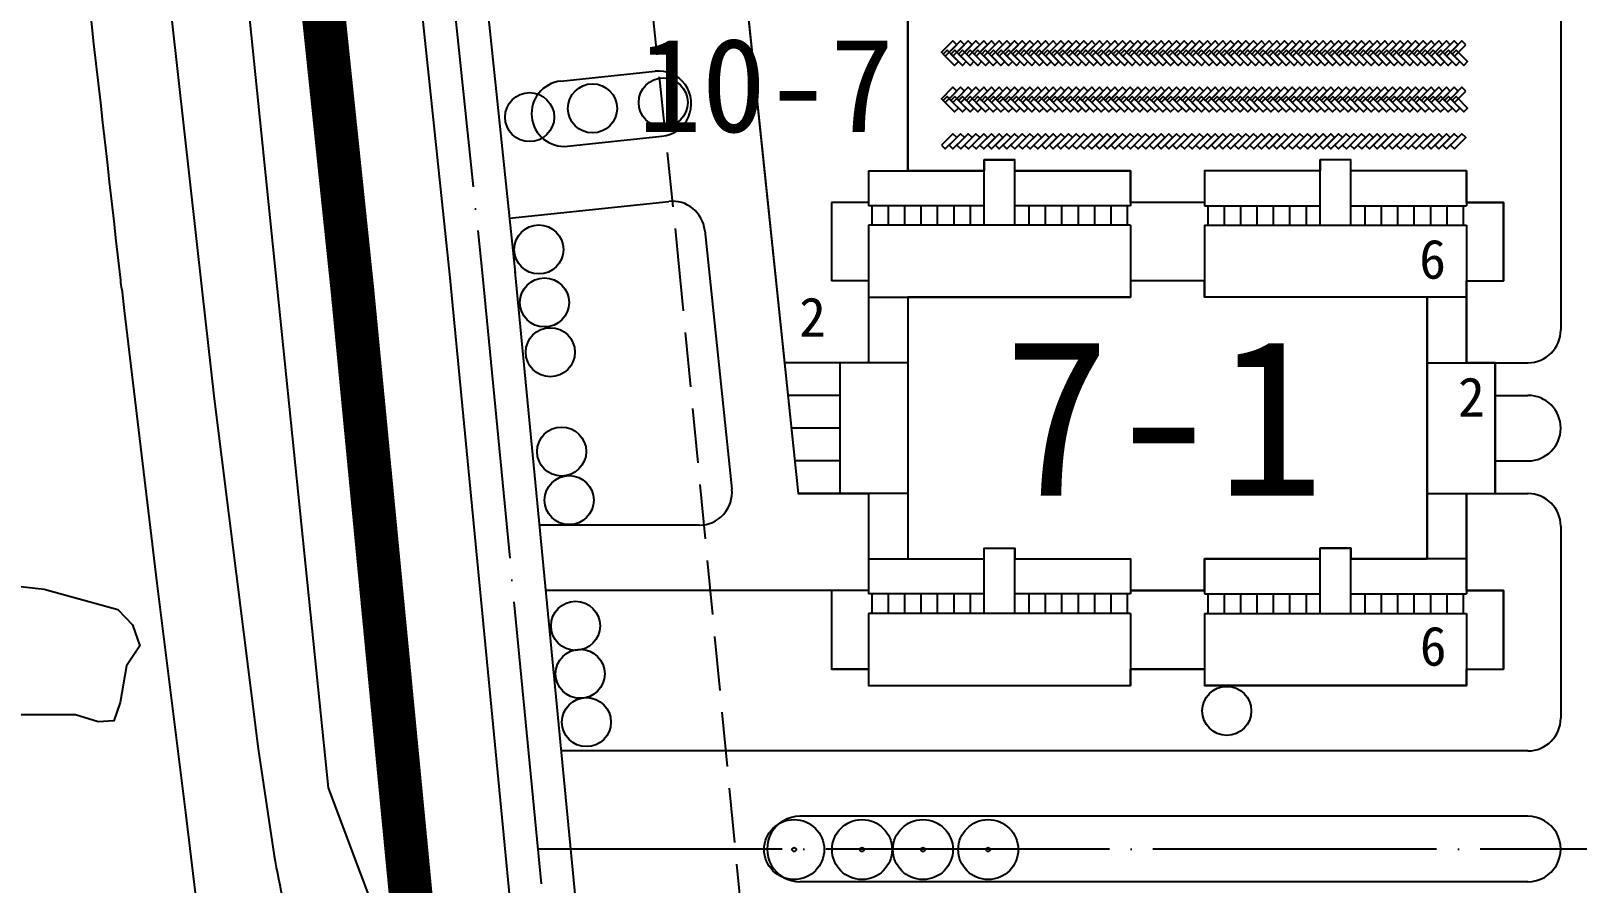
# Model space of a CAD drawing. Extents: x 39009873 to 40242873, y -38938004 to -37205504.
# Drawn here: x 39182954 to 39324697, y -38054466 to -37976312 of the extents above; entities that cross this region are included whole.
import ezdxf

# ---------------------------------------------------------------- set-up
doc = ezdxf.new("R2010")
doc.units = 0
doc.header["$LTSCALE"] = 1000
doc.header["$MEASUREMENT"] = 0
doc.linetypes.add('CENT', pattern=[15, 13, -1, 0, -1])
doc.linetypes.add('DASH', pattern=[0.35, 0.25, -0.1])
doc.layers.get('0').update_dxf_attribs({"linetype": 'CONTINUOUS'})
for name, color, linetype in [('1-CEG', 220, 'CONTINUOUS'), ('A-FACE', 4, 'CONTINUOUS'), ('dx', 8, 'CONTINUOUS'), ('PUB_TEXT', 4, 'CONTINUOUS'), ('river', 190, 'CONTINUOUS'), ('TREE1', 62, 'CONTINUOUS'), ('人行道', 251, 'CONTINUOUS'), ('地面非机动车', 2, 'CONTINUOUS'), ('建筑屋顶', 2, 'CONTINUOUS'), ('建筑轮廓', 254, 'CONTINUOUS'), ('范围', 7, 'CONTINUOUS'), ('道路中心线', 1, 'CENT')]:
    doc.layers.add(name, color=color, linetype=linetype)
doc.styles.add('-黑体', font='SIMHEI.TTF')

# ---------------------------------------------------------------- blocks, each defined once
blk = doc.blocks.new('333')
at = {"layer": '建筑屋顶', "linetype": 'Continuous', "ltscale": 10}
for p, q in [((-280647, 1070561), (-277847, 1070561)), ((-280647, 1064561), (-280647, 1070561)), ((-277847, 1064561), (-277847, 1070561)), ((-247047, 1070561), (-249847, 1070561)), ((-249847, 1064561), (-249847, 1070561)), ((-247047, 1064561), (-247047, 1070561)), ((-291247, 1069561), (-280647, 1069561)), ((-291247, 1069561), (-291247, 1066361)), ((-277847, 1069561), (-267247, 1069561)), ((-267247, 1069561), (-267247, 1066361)), ((-249847, 1069561), (-260447, 1069561)), ((-260447, 1069561), (-260447, 1066361)), ((-236447, 1069561), (-247047, 1069561)), ((-236447, 1069561), (-236447, 1066361)), ((-294647, 1066661), (-294647, 1059461)), ((-291247, 1066661), (-294647, 1066661)), ((-280647, 1066361), (-291247, 1066361)), ((-290947, 1066361), (-290947, 1064561)), ((-289447, 1066361), (-289447, 1064561)), ((-287947, 1066361), (-287947, 1064561)), ((-286447, 1066361), (-286447, 1064561)), ((-284947, 1066361), (-284947, 1064561)), ((-283447, 1066361), (-283447, 1064561)), ((-281947, 1066361), (-281947, 1064561)), ((-267247, 1066361), (-277847, 1066361)), ((-276547, 1066361), (-276547, 1064561)), ((-275047, 1066361), (-275047, 1064561)), ((-273547, 1066361), (-273547, 1064561)), ((-272047, 1066361), (-272047, 1064561)), ((-270547, 1066361), (-270547, 1064561)), ((-269047, 1066361), (-269047, 1064561)), ((-267547, 1066361), (-267547, 1064561)), ((-260447, 1066661), (-267247, 1066661)), ((-260447, 1066361), (-249847, 1066361)), ((-260147, 1066361), (-260147, 1064561)), ((-258647, 1066361), (-258647, 1064561)), ((-257147, 1066361), (-257147, 1064561)), ((-255647, 1066361), (-255647, 1064561)), ((-254147, 1066361), (-254147, 1064561)), ((-252647, 1066361), (-252647, 1064561)), ((-251147, 1066361), (-251147, 1064561)), ((-247047, 1066361), (-236447, 1066361)), ((-245747, 1066361), (-245747, 1064561)), ((-244247, 1066361), (-244247, 1064561)), ((-242747, 1066361), (-242747, 1064561)), ((-241247, 1066361), (-241247, 1064561)), ((-239747, 1066361), (-239747, 1064561)), ((-238247, 1066361), (-238247, 1064561)), ((-236747, 1066361), (-236747, 1064561)), ((-236447, 1066661), (-233047, 1066661)), ((-233047, 1066661), (-233047, 1059461)), ((-267247, 1064561), (-291247, 1064561)), ((-291247, 1064561), (-291247, 1051961)), ((-267247, 1064561), (-267247, 1057961)), ((-260447, 1064561), (-236447, 1064561)), ((-260447, 1064561), (-260447, 1057961)), ((-236447, 1064561), (-236447, 1051961)), ((-291247, 1059461), (-294647, 1059461)), ((-260447, 1059461), (-267247, 1059461)), ((-236447, 1059461), (-233047, 1059461)), ((-291247, 1057961), (-267247, 1057961)), ((-287647, 1057961), (-287647, 1033961)), ((-236447, 1057961), (-260447, 1057961)), ((-240047, 1057961), (-240047, 1033961)), ((-293897, 1051961), (-293897, 1039961)), ((-287647, 1051961), (-293897, 1051961)), ((-240047, 1051961), (-233797, 1051961)), ((-233797, 1051961), (-233797, 1039961)), ((-287647, 1039961), (-293897, 1039961)), ((-291247, 1039961), (-291247, 1030761)), ((-240047, 1039961), (-233797, 1039961)), ((-236447, 1039961), (-236447, 1030761)), ((-280647, 1034961), (-277847, 1034961)), ((-280647, 1028961), (-280647, 1034961)), ((-277847, 1028961), (-277847, 1034961)), ((-247047, 1034961), (-249847, 1034961)), ((-249847, 1028961), (-249847, 1034961)), ((-247047, 1028961), (-247047, 1034961)), ((-291247, 1033961), (-280647, 1033961)), ((-277847, 1033961), (-267247, 1033961)), ((-267247, 1033961), (-267247, 1030761)), ((-249847, 1033961), (-260447, 1033961)), ((-260447, 1033961), (-260447, 1030761)), ((-236447, 1033961), (-247047, 1033961)), ((-294647, 1031061), (-294647, 1023861)), ((-291247, 1031061), (-294647, 1031061)), ((-280647, 1030761), (-291247, 1030761)), ((-290947, 1030761), (-290947, 1028961)), ((-289447, 1030761), (-289447, 1028961)), ((-287947, 1030761), (-287947, 1028961)), ((-286447, 1030761), (-286447, 1028961)), ((-284947, 1030761), (-284947, 1028961)), ((-283447, 1030761), (-283447, 1028961)), ((-281947, 1030761), (-281947, 1028961)), ((-267247, 1030761), (-277847, 1030761)), ((-276547, 1030761), (-276547, 1028961)), ((-275047, 1030761), (-275047, 1028961)), ((-273547, 1030761), (-273547, 1028961)), ((-272047, 1030761), (-272047, 1028961)), ((-270547, 1030761), (-270547, 1028961)), ((-269047, 1030761), (-269047, 1028961)), ((-267547, 1030761), (-267547, 1028961)), ((-260447, 1031061), (-267247, 1031061)), ((-260447, 1030761), (-249847, 1030761)), ((-260147, 1030761), (-260147, 1028961)), ((-258647, 1030761), (-258647, 1028961)), ((-257147, 1030761), (-257147, 1028961)), ((-255647, 1030761), (-255647, 1028961)), ((-254147, 1030761), (-254147, 1028961)), ((-252647, 1030761), (-252647, 1028961)), ((-251147, 1030761), (-251147, 1028961)), ((-247047, 1030761), (-236447, 1030761)), ((-245747, 1030761), (-245747, 1028961)), ((-244247, 1030761), (-244247, 1028961)), ((-242747, 1030761), (-242747, 1028961)), ((-241247, 1030761), (-241247, 1028961)), ((-239747, 1030761), (-239747, 1028961)), ((-238247, 1030761), (-238247, 1028961)), ((-236747, 1030761), (-236747, 1028961)), ((-236447, 1031061), (-233047, 1031061)), ((-233047, 1031061), (-233047, 1023861)), ((-267247, 1028961), (-291247, 1028961)), ((-291247, 1028961), (-291247, 1022361)), ((-267247, 1028961), (-267247, 1022361)), ((-260447, 1028961), (-236447, 1028961)), ((-260447, 1028961), (-260447, 1022361)), ((-236447, 1028961), (-236447, 1022361)), ((-291247, 1023861), (-294647, 1023861)), ((-260447, 1023861), (-267247, 1023861)), ((-236447, 1023861), (-233047, 1023861)), ((-291247, 1022361), (-267247, 1022361)), ((-236447, 1022361), (-260447, 1022361))]:
    blk.add_line(p, q, dxfattribs=at)
blk = doc.blocks.new('sijh')
at = {"layer": '建筑屋顶', "linetype": 'Continuous', "ltscale": 10}
for p, q in [((281458, 1039763), (296659, 894561)), ((300469, 906561), (295402, 906561)), ((300469, 903561), (295717, 903561)), ((300469, 900561), (296031, 900561)), ((300469, 897561), (296345, 897561)), ((300469, 894561), (296659, 894561))]:
    blk.add_line(p, q, dxfattribs=at)
blk = doc.blocks.new('sdji')
at = {"linetype": 'Continuous', "ltscale": 10}
for radius in [2750, 184]:
    blk.add_circle((512091, 867961), radius, dxfattribs=at)
blk = doc.blocks.new('sij')
at = {"layer": 'TREE1', "linetype": 'Continuous', "ltscale": 10}
blk.add_circle((327690, 1006813), 2250, dxfattribs=at)

msp = doc.modelspace()

# ---------------------------------------------------------------- linework, layer by layer
at = {"layer": 'A-FACE'}
for p, q in [((39214408, -37874945), (39227343, -37998500)), ((39208441, -37875569), (39221388, -37999248)), ((39221359, -37998952), (39228083, -38068742)), ((39227331, -37998377), (39234056, -38068166))]:
    msp.add_line(p, q, dxfattribs=at)
at = {"layer": 'dx', "color": 2}
for points in [[(39295634, -37600000), (39284111, -37625539), (39253761, -37692891), (39231787, -37741589), (39209873, -37791149), (39190935, -37835316), (39187146, -37847365), (39185220, -37865232), (39185280, -37877791), (39185958, -37886773), (39198622, -38000000)], [(39198622, -38000000), (39199746, -38010051), (39203794, -38042141), (39205259, -38051962)]]:
    msp.add_lwpolyline(points, dxfattribs=at)
msp.add_lwpolyline([(39191283, -38000000, -0.0043216), (39191186, -37999176, -0.0000323), (39184655, -37941356, -0.0002477), (39180862, -37907615, -0.0000343), (39180688, -37906057, -0.0000343)], format="xyb", dxfattribs=at)
at = {"layer": 'dx', "color": 2, "flags": 128}
msp.add_lwpolyline([(39191283, -38000000), (39191503, -38001942), (39194510, -38026951), (39197134, -38047983), (39199173, -38065021)], dxfattribs=at)
msp.add_lwpolyline([(39205259, -38051962, 0.0304711), (39207234, -38060370, 0.0281989), (39209737, -38067099, -0.0018736), (39219178, -38073005, -0.0018736)], format="xyb", dxfattribs=at)
at = {"layer": 'river', "flags": 128}
for points in [[(39305062, -37600000), (39283452, -37648203), (39262648, -37695223), (39199633, -37834745), (39194891, -37849512), (39192923, -37855191, 0.0469862), (39192040, -37864440), (39193492, -37880742), (39194084, -37887954), (39205534, -38000000)], [(39212418, -38000000), (39209073, -37965283), (39198294, -37865085, -0.0628414), (39198706, -37856436), (39200633, -37850208), (39203656, -37841696), (39215453, -37815637), (39244445, -37748988), (39267254, -37697480), (39310949, -37600000)]]:
    msp.add_lwpolyline(points, format="xyb", dxfattribs=at)
for points in [[(39165509, -38000000), (39166806, -38009632), (39168630, -38023936), (39172758, -38026240), (39184158, -38027524), (39190926, -38029372), (39192258, -38030776), (39192942, -38032696), (39191718, -38034532), (39191142, -38037892), (39190542, -38039584), (39189114, -38039692), (39187026, -38039044), (39181866, -38039044), (39173586, -38039428), (39170994, -38041408), (39171006, -38047264), (39170076, -38057843)], [(39205534, -38000000), (39210208, -38045728), (39219106, -38069414), (39212418, -38000000)]]:
    msp.add_lwpolyline(points, dxfattribs=at)
at = {"layer": '人行道'}
for p, q in [((39323197, -37950541), (39323197, -38003741)), ((39231525, -37980915), (39240182, -37980009)), ((39232150, -37986883), (39240807, -37985977)), ((39226817, -37993474), (39241431, -37991944)), ((39317197, -38006741), (39320197, -38006741)), ((39317197, -38009741), (39320197, -38009741)), ((39323197, -38012741), (39323197, -38012741)), ((39317197, -38015741), (39320197, -38015741)), ((39317197, -38018741), (39320197, -38018741)), ((39323197, -38021741), (39323197, -38039341)), ((39320197, -38042341), (39231567, -38042341)), ((39320197, -38048341), (39253448, -38048341)), ((39320197, -38054341), (39253444, -38054341))]:
    msp.add_line(p, q, dxfattribs=at)
at = {"layer": '人行道', "linetype": 'Continuous', "ltscale": 10}
for p, q in [((39244727, -37994615), (39247210, -38018329)), ((39244226, -38021641), (39229573, -38021641)), ((39256347, -38027641), (39230151, -38027641))]:
    msp.add_line(p, q, dxfattribs=at)
at = {"layer": '人行道'}
for centre, start, end in [((39231847, -37983898), 96.16102, 275.79201), ((39320197, -38003741), 270, 0), ((39320197, -38012741), 0, 90), ((39320197, -38012741), 270, 0), ((39320197, -38021741), 0, 90), ((39320197, -38039341), 270, 0)]:
    msp.add_arc(centre, 3000, start, end, dxfattribs=at)
at = {"layer": '人行道', "linetype": 'Continuous', "ltscale": 10}
for centre, start, end in [((39240494, -37982993), 275.97647, 95.97651), ((39241744, -37994928), 5.97651, 95.97651), ((39244226, -38018641), 270, 5.97651)]:
    msp.add_arc(centre, 3000, start, end, dxfattribs=at)
at = {"layer": '人行道', "linetype": 'Continuous'}
for centre, start, end in [((39253448, -38051341), 90.00001, 270.00008), ((39320197, -38051341), 269.99993, 90)]:
    msp.add_arc(centre, 3000, start, end, dxfattribs=at)
at = {"layer": '地面非机动车', "linetype": 'Continuous', "ltscale": 10}
for points in [[(39267822, -37977575), (39267469, -37977221), (39266422, -37978268), (39266776, -37978621)], [(39266590, -37978435), (39266943, -37978081), (39267990, -37979128), (39267636, -37979481)], [(39268530, -37977575), (39268176, -37977221), (39267130, -37978268), (39267483, -37978621)], [(39267297, -37978435), (39267650, -37978081), (39268697, -37979128), (39268343, -37979481)], [(39269237, -37977575), (39268883, -37977221), (39267837, -37978268), (39268190, -37978621)], [(39268004, -37978435), (39268357, -37978081), (39269404, -37979128), (39269050, -37979481)], [(39269944, -37977575), (39269590, -37977221), (39268544, -37978268), (39268897, -37978621)], [(39268711, -37978435), (39269064, -37978081), (39270111, -37979128), (39269757, -37979481)], [(39270651, -37977575), (39270297, -37977221), (39269251, -37978268), (39269604, -37978621)], [(39269418, -37978435), (39269772, -37978081), (39270818, -37979128), (39270464, -37979481)], [(39271358, -37977575), (39271004, -37977221), (39269958, -37978268), (39270312, -37978621)], [(39270125, -37978435), (39270479, -37978081), (39271525, -37979128), (39271172, -37979481)], [(39272065, -37977575), (39271712, -37977221), (39270665, -37978268), (39271019, -37978621)], [(39270832, -37978435), (39271186, -37978081), (39272232, -37979128), (39271879, -37979481)], [(39272772, -37977575), (39272419, -37977221), (39271372, -37978268), (39271726, -37978621)], [(39271539, -37978435), (39271893, -37978081), (39272939, -37979128), (39272586, -37979481)], [(39273479, -37977575), (39273126, -37977221), (39272079, -37978268), (39272433, -37978621)], [(39272246, -37978435), (39272600, -37978081), (39273646, -37979128), (39273293, -37979481)], [(39274186, -37977575), (39273833, -37977221), (39272786, -37978268), (39273140, -37978621)], [(39272953, -37978435), (39273307, -37978081), (39274353, -37979128), (39274000, -37979481)], [(39274893, -37977575), (39274540, -37977221), (39273493, -37978268), (39273847, -37978621)], [(39273661, -37978435), (39274014, -37978081), (39275061, -37979128), (39274707, -37979481)], [(39275601, -37977575), (39275247, -37977221), (39274201, -37978268), (39274554, -37978621)], [(39274368, -37978435), (39274721, -37978081), (39275768, -37979128), (39275414, -37979481)], [(39276308, -37977575), (39275954, -37977221), (39274908, -37978268), (39275261, -37978621)], [(39275075, -37978435), (39275428, -37978081), (39276475, -37979128), (39276121, -37979481)], [(39277015, -37977575), (39276661, -37977221), (39275615, -37978268), (39275968, -37978621)], [(39275782, -37978435), (39276135, -37978081), (39277182, -37979128), (39276828, -37979481)], [(39277722, -37977575), (39277368, -37977221), (39276322, -37978268), (39276675, -37978621)], [(39277722, -37977575), (39277368, -37977221), (39276322, -37978268), (39276675, -37978621)], [(39276489, -37978435), (39276843, -37978081), (39277889, -37979128), (39277535, -37979481)], [(39278429, -37977575), (39278075, -37977221), (39277029, -37978268), (39277383, -37978621)], [(39277196, -37978435), (39277550, -37978081), (39278596, -37979128), (39278243, -37979481)], [(39279136, -37977575), (39278783, -37977221), (39277736, -37978268), (39278090, -37978621)], [(39277903, -37978435), (39278257, -37978081), (39279303, -37979128), (39278950, -37979481)], [(39279843, -37977575), (39279490, -37977221), (39278443, -37978268), (39278797, -37978621)], [(39278610, -37978435), (39278964, -37978081), (39280010, -37979128), (39279657, -37979481)], [(39280550, -37977575), (39280197, -37977221), (39279150, -37978268), (39279504, -37978621)], [(39279317, -37978435), (39279671, -37978081), (39280717, -37979128), (39280364, -37979481)], [(39281257, -37977575), (39280904, -37977221), (39279857, -37978268), (39280211, -37978621)], [(39280025, -37978435), (39280378, -37978081), (39281425, -37979128), (39281071, -37979481)], [(39281965, -37977575), (39281611, -37977221), (39280565, -37978268), (39280918, -37978621)], [(39280732, -37978435), (39281085, -37978081), (39282132, -37979128), (39281778, -37979481)], [(39282672, -37977575), (39282318, -37977221), (39281272, -37978268), (39281625, -37978621)], [(39281439, -37978435), (39281792, -37978081), (39282839, -37979128), (39282485, -37979481)], [(39283379, -37977575), (39283025, -37977221), (39281979, -37978268), (39282332, -37978621)], [(39282146, -37978435), (39282499, -37978081), (39283546, -37979128), (39283192, -37979481)], [(39284086, -37977575), (39283732, -37977221), (39282686, -37978268), (39283039, -37978621)], [(39282853, -37978435), (39283207, -37978081), (39284253, -37979128), (39283899, -37979481)], [(39284793, -37977575), (39284439, -37977221), (39283393, -37978268), (39283747, -37978621)], [(39283560, -37978435), (39283914, -37978081), (39284960, -37979128), (39284607, -37979481)], [(39285500, -37977575), (39285147, -37977221), (39284100, -37978268), (39284454, -37978621)], [(39284267, -37978435), (39284621, -37978081), (39285667, -37979128), (39285314, -37979481)], [(39286207, -37977575), (39285854, -37977221), (39284807, -37978268), (39285161, -37978621)], [(39284974, -37978435), (39285328, -37978081), (39286374, -37979128), (39286021, -37979481)], [(39286914, -37977575), (39286561, -37977221), (39285514, -37978268), (39285868, -37978621)], [(39286914, -37977575), (39286561, -37977221), (39285514, -37978268), (39285868, -37978621)], [(39285681, -37978435), (39286035, -37978081), (39287081, -37979128), (39286728, -37979481)], [(39287621, -37977575), (39287268, -37977221), (39286221, -37978268), (39286575, -37978621)], [(39286389, -37978435), (39286742, -37978081), (39287789, -37979128), (39287435, -37979481)], [(39288329, -37977575), (39287975, -37977221), (39286929, -37978268), (39287282, -37978621)], [(39287096, -37978435), (39287449, -37978081), (39288496, -37979128), (39288142, -37979481)], [(39289036, -37977575), (39288682, -37977221), (39287636, -37978268), (39287989, -37978621)], [(39287803, -37978435), (39288156, -37978081), (39289203, -37979128), (39288849, -37979481)], [(39289743, -37977575), (39289389, -37977221), (39288343, -37978268), (39288696, -37978621)], [(39288510, -37978435), (39288863, -37978081), (39289910, -37979128), (39289556, -37979481)], [(39290450, -37977575), (39290096, -37977221), (39289050, -37978268), (39289403, -37978621)], [(39289217, -37978435), (39289570, -37978081), (39290617, -37979128), (39290263, -37979481)], [(39291157, -37977575), (39290803, -37977221), (39289757, -37978268), (39290110, -37978621)], [(39289924, -37978435), (39290278, -37978081), (39291324, -37979128), (39290970, -37979481)], [(39291864, -37977575), (39291510, -37977221), (39290464, -37978268), (39290818, -37978621)], [(39290631, -37978435), (39290985, -37978081), (39292031, -37979128), (39291678, -37979481)], [(39292571, -37977575), (39292218, -37977221), (39291171, -37978268), (39291525, -37978621)], [(39291338, -37978435), (39291692, -37978081), (39292738, -37979128), (39292385, -37979481)], [(39293278, -37977575), (39292925, -37977221), (39291878, -37978268), (39292232, -37978621)], [(39292045, -37978435), (39292399, -37978081), (39293445, -37979128), (39293092, -37979481)], [(39293985, -37977575), (39293632, -37977221), (39292585, -37978268), (39292939, -37978621)], [(39292752, -37978435), (39293106, -37978081), (39294152, -37979128), (39293799, -37979481)], [(39294692, -37977575), (39294339, -37977221), (39293292, -37978268), (39293646, -37978621)], [(39293460, -37978435), (39293813, -37978081), (39294860, -37979128), (39294506, -37979481)], [(39295400, -37977575), (39295046, -37977221), (39294000, -37978268), (39294353, -37978621)], [(39294167, -37978435), (39294520, -37978081), (39295567, -37979128), (39295213, -37979481)], [(39296107, -37977575), (39295753, -37977221), (39294707, -37978268), (39295060, -37978621)], [(39296107, -37977575), (39295753, -37977221), (39294707, -37978268), (39295060, -37978621)], [(39294874, -37978435), (39295227, -37978081), (39296274, -37979128), (39295920, -37979481)], [(39296814, -37977575), (39296460, -37977221), (39295414, -37978268), (39295767, -37978621)], [(39295581, -37978435), (39295934, -37978081), (39296981, -37979128), (39296627, -37979481)], [(39297521, -37977575), (39297167, -37977221), (39296121, -37978268), (39296474, -37978621)], [(39296288, -37978435), (39296642, -37978081), (39297688, -37979128), (39297334, -37979481)], [(39298228, -37977575), (39297874, -37977221), (39296828, -37978268), (39297182, -37978621)], [(39296995, -37978435), (39297349, -37978081), (39298395, -37979128), (39298042, -37979481)], [(39298935, -37977575), (39298582, -37977221), (39297535, -37978268), (39297889, -37978621)], [(39297702, -37978435), (39298056, -37978081), (39299102, -37979128), (39298749, -37979481)], [(39299642, -37977575), (39299289, -37977221), (39298242, -37978268), (39298596, -37978621)], [(39298409, -37978435), (39298763, -37978081), (39299809, -37979128), (39299456, -37979481)], [(39300349, -37977575), (39299996, -37977221), (39298949, -37978268), (39299303, -37978621)], [(39299116, -37978435), (39299470, -37978081), (39300516, -37979128), (39300163, -37979481)], [(39301056, -37977575), (39300703, -37977221), (39299656, -37978268), (39300010, -37978621)], [(39299824, -37978435), (39300177, -37978081), (39301224, -37979128), (39300870, -37979481)], [(39301764, -37977575), (39301410, -37977221), (39300364, -37978268), (39300717, -37978621)], [(39300531, -37978435), (39300884, -37978081), (39301931, -37979128), (39301577, -37979481)], [(39302471, -37977575), (39302117, -37977221), (39301071, -37978268), (39301424, -37978621)], [(39301238, -37978435), (39301591, -37978081), (39302638, -37979128), (39302284, -37979481)], [(39303178, -37977575), (39302824, -37977221), (39301778, -37978268), (39302131, -37978621)], [(39301945, -37978435), (39302298, -37978081), (39303345, -37979128), (39302991, -37979481)], [(39303885, -37977575), (39303531, -37977221), (39302485, -37978268), (39302838, -37978621)], [(39302652, -37978435), (39303006, -37978081), (39304052, -37979128), (39303698, -37979481)], [(39304592, -37977575), (39304238, -37977221), (39303192, -37978268), (39303546, -37978621)], [(39303359, -37978435), (39303713, -37978081), (39304759, -37979128), (39304406, -37979481)], [(39305299, -37977575), (39304946, -37977221), (39303899, -37978268), (39304253, -37978621)], [(39305299, -37977575), (39304946, -37977221), (39303899, -37978268), (39304253, -37978621)], [(39304066, -37978435), (39304420, -37978081), (39305466, -37979128), (39305113, -37979481)], [(39306006, -37977575), (39305653, -37977221), (39304606, -37978268), (39304960, -37978621)], [(39304773, -37978435), (39305127, -37978081), (39306173, -37979128), (39305820, -37979481)], [(39306713, -37977575), (39306360, -37977221), (39305313, -37978268), (39305667, -37978621)], [(39305480, -37978435), (39305834, -37978081), (39306880, -37979128), (39306527, -37979481)], [(39307420, -37977575), (39307067, -37977221), (39306020, -37978268), (39306374, -37978621)], [(39306188, -37978435), (39306541, -37978081), (39307588, -37979128), (39307234, -37979481)], [(39308128, -37977575), (39307774, -37977221), (39306728, -37978268), (39307081, -37978621)], [(39306895, -37978435), (39307248, -37978081), (39308295, -37979128), (39307941, -37979481)], [(39308835, -37977575), (39308481, -37977221), (39307435, -37978268), (39307788, -37978621)], [(39307602, -37978435), (39307955, -37978081), (39309002, -37979128), (39308648, -37979481)], [(39309542, -37977575), (39309188, -37977221), (39308142, -37978268), (39308495, -37978621)], [(39308309, -37978435), (39308662, -37978081), (39309709, -37979128), (39309355, -37979481)], [(39310249, -37977575), (39309895, -37977221), (39308849, -37978268), (39309202, -37978621)], [(39309016, -37978435), (39309369, -37978081), (39310416, -37979128), (39310062, -37979481)], [(39310956, -37977575), (39310602, -37977221), (39309556, -37978268), (39309909, -37978621)], [(39309723, -37978435), (39310077, -37978081), (39311123, -37979128), (39310769, -37979481)], [(39311663, -37977575), (39311309, -37977221), (39310263, -37978268), (39310617, -37978621)], [(39310430, -37978435), (39310784, -37978081), (39311830, -37979128), (39311477, -37979481)], [(39312370, -37977575), (39312017, -37977221), (39310970, -37978268), (39311324, -37978621)], [(39311137, -37978435), (39311491, -37978081), (39312537, -37979128), (39312184, -37979481)], [(39313077, -37977575), (39312724, -37977221), (39311677, -37978268), (39312031, -37978621)], [(39311844, -37978435), (39312198, -37978081), (39313244, -37979128), (39312891, -37979481)], [(39313784, -37977575), (39313431, -37977221), (39312384, -37978268), (39312738, -37978621)], [(39312551, -37978435), (39312905, -37978081), (39313951, -37979128), (39313598, -37979481)], [(39314491, -37977575), (39314138, -37977221), (39313091, -37978268), (39313445, -37978621)], [(39313259, -37978435), (39313612, -37978081), (39314659, -37979128), (39314305, -37979481)], [(39267822, -37981835), (39267469, -37981481), (39266422, -37982528), (39266776, -37982881)], [(39266590, -37982695), (39266943, -37982341), (39267990, -37983388), (39267636, -37983741)], [(39268530, -37981835), (39268176, -37981481), (39267130, -37982528), (39267483, -37982881)], [(39267297, -37982695), (39267650, -37982341), (39268697, -37983388), (39268343, -37983741)], [(39269237, -37981835), (39268883, -37981481), (39267837, -37982528), (39268190, -37982881)], [(39268004, -37982695), (39268357, -37982341), (39269404, -37983388), (39269050, -37983741)], [(39269944, -37981835), (39269590, -37981481), (39268544, -37982528), (39268897, -37982881)], [(39268711, -37982695), (39269064, -37982341), (39270111, -37983388), (39269757, -37983741)], [(39270651, -37981835), (39270297, -37981481), (39269251, -37982528), (39269604, -37982881)], [(39269418, -37982695), (39269772, -37982341), (39270818, -37983388), (39270464, -37983741)], [(39271358, -37981835), (39271004, -37981481), (39269958, -37982528), (39270312, -37982881)], [(39270125, -37982695), (39270479, -37982341), (39271525, -37983388), (39271172, -37983741)], [(39272065, -37981835), (39271712, -37981481), (39270665, -37982528), (39271019, -37982881)], [(39270832, -37982695), (39271186, -37982341), (39272232, -37983388), (39271879, -37983741)], [(39272772, -37981835), (39272419, -37981481), (39271372, -37982528), (39271726, -37982881)], [(39271539, -37982695), (39271893, -37982341), (39272939, -37983388), (39272586, -37983741)], [(39273479, -37981835), (39273126, -37981481), (39272079, -37982528), (39272433, -37982881)], [(39272246, -37982695), (39272600, -37982341), (39273646, -37983388), (39273293, -37983741)], [(39274186, -37981835), (39273833, -37981481), (39272786, -37982528), (39273140, -37982881)], [(39272953, -37982695), (39273307, -37982341), (39274353, -37983388), (39274000, -37983741)], [(39274893, -37981835), (39274540, -37981481), (39273493, -37982528), (39273847, -37982881)], [(39273661, -37982695), (39274014, -37982341), (39275061, -37983388), (39274707, -37983741)], [(39275601, -37981835), (39275247, -37981481), (39274201, -37982528), (39274554, -37982881)], [(39274368, -37982695), (39274721, -37982341), (39275768, -37983388), (39275414, -37983741)], [(39276308, -37981835), (39275954, -37981481), (39274908, -37982528), (39275261, -37982881)], [(39275075, -37982695), (39275428, -37982341), (39276475, -37983388), (39276121, -37983741)], [(39277015, -37981835), (39276661, -37981481), (39275615, -37982528), (39275968, -37982881)], [(39275782, -37982695), (39276135, -37982341), (39277182, -37983388), (39276828, -37983741)], [(39277722, -37981835), (39277368, -37981481), (39276322, -37982528), (39276675, -37982881)], [(39277722, -37981835), (39277368, -37981481), (39276322, -37982528), (39276675, -37982881)], [(39276489, -37982695), (39276843, -37982341), (39277889, -37983388), (39277535, -37983741)], [(39278429, -37981835), (39278075, -37981481), (39277029, -37982528), (39277383, -37982881)], [(39277196, -37982695), (39277550, -37982341), (39278596, -37983388), (39278243, -37983741)], [(39279136, -37981835), (39278783, -37981481), (39277736, -37982528), (39278090, -37982881)], [(39277903, -37982695), (39278257, -37982341), (39279303, -37983388), (39278950, -37983741)], [(39279843, -37981835), (39279490, -37981481), (39278443, -37982528), (39278797, -37982881)], [(39278610, -37982695), (39278964, -37982341), (39280010, -37983388), (39279657, -37983741)], [(39280550, -37981835), (39280197, -37981481), (39279150, -37982528), (39279504, -37982881)], [(39279317, -37982695), (39279671, -37982341), (39280717, -37983388), (39280364, -37983741)], [(39281257, -37981835), (39280904, -37981481), (39279857, -37982528), (39280211, -37982881)], [(39280025, -37982695), (39280378, -37982341), (39281425, -37983388), (39281071, -37983741)], [(39281965, -37981835), (39281611, -37981481), (39280565, -37982528), (39280918, -37982881)], [(39280732, -37982695), (39281085, -37982341), (39282132, -37983388), (39281778, -37983741)], [(39282672, -37981835), (39282318, -37981481), (39281272, -37982528), (39281625, -37982881)], [(39281439, -37982695), (39281792, -37982341), (39282839, -37983388), (39282485, -37983741)], [(39283379, -37981835), (39283025, -37981481), (39281979, -37982528), (39282332, -37982881)], [(39282146, -37982695), (39282499, -37982341), (39283546, -37983388), (39283192, -37983741)], [(39284086, -37981835), (39283732, -37981481), (39282686, -37982528), (39283039, -37982881)], [(39282853, -37982695), (39283207, -37982341), (39284253, -37983388), (39283899, -37983741)], [(39284793, -37981835), (39284439, -37981481), (39283393, -37982528), (39283747, -37982881)], [(39283560, -37982695), (39283914, -37982341), (39284960, -37983388), (39284607, -37983741)], [(39285500, -37981835), (39285147, -37981481), (39284100, -37982528), (39284454, -37982881)], [(39284267, -37982695), (39284621, -37982341), (39285667, -37983388), (39285314, -37983741)], [(39286207, -37981835), (39285854, -37981481), (39284807, -37982528), (39285161, -37982881)], [(39284974, -37982695), (39285328, -37982341), (39286374, -37983388), (39286021, -37983741)], [(39286914, -37981835), (39286561, -37981481), (39285514, -37982528), (39285868, -37982881)], [(39286914, -37981835), (39286561, -37981481), (39285514, -37982528), (39285868, -37982881)], [(39285681, -37982695), (39286035, -37982341), (39287081, -37983388), (39286728, -37983741)], [(39287621, -37981835), (39287268, -37981481), (39286221, -37982528), (39286575, -37982881)], [(39286389, -37982695), (39286742, -37982341), (39287789, -37983388), (39287435, -37983741)], [(39288329, -37981835), (39287975, -37981481), (39286929, -37982528), (39287282, -37982881)], [(39287096, -37982695), (39287449, -37982341), (39288496, -37983388), (39288142, -37983741)], [(39289036, -37981835), (39288682, -37981481), (39287636, -37982528), (39287989, -37982881)], [(39287803, -37982695), (39288156, -37982341), (39289203, -37983388), (39288849, -37983741)], [(39289743, -37981835), (39289389, -37981481), (39288343, -37982528), (39288696, -37982881)], [(39288510, -37982695), (39288863, -37982341), (39289910, -37983388), (39289556, -37983741)], [(39290450, -37981835), (39290096, -37981481), (39289050, -37982528), (39289403, -37982881)], [(39289217, -37982695), (39289570, -37982341), (39290617, -37983388), (39290263, -37983741)], [(39291157, -37981835), (39290803, -37981481), (39289757, -37982528), (39290110, -37982881)], [(39289924, -37982695), (39290278, -37982341), (39291324, -37983388), (39290970, -37983741)], [(39291864, -37981835), (39291510, -37981481), (39290464, -37982528), (39290818, -37982881)], [(39290631, -37982695), (39290985, -37982341), (39292031, -37983388), (39291678, -37983741)], [(39292571, -37981835), (39292218, -37981481), (39291171, -37982528), (39291525, -37982881)], [(39291338, -37982695), (39291692, -37982341), (39292738, -37983388), (39292385, -37983741)], [(39293278, -37981835), (39292925, -37981481), (39291878, -37982528), (39292232, -37982881)], [(39292045, -37982695), (39292399, -37982341), (39293445, -37983388), (39293092, -37983741)], [(39293985, -37981835), (39293632, -37981481), (39292585, -37982528), (39292939, -37982881)], [(39292752, -37982695), (39293106, -37982341), (39294152, -37983388), (39293799, -37983741)], [(39294692, -37981835), (39294339, -37981481), (39293292, -37982528), (39293646, -37982881)], [(39293460, -37982695), (39293813, -37982341), (39294860, -37983388), (39294506, -37983741)], [(39295400, -37981835), (39295046, -37981481), (39294000, -37982528), (39294353, -37982881)], [(39294167, -37982695), (39294520, -37982341), (39295567, -37983388), (39295213, -37983741)], [(39296107, -37981835), (39295753, -37981481), (39294707, -37982528), (39295060, -37982881)], [(39296107, -37981835), (39295753, -37981481), (39294707, -37982528), (39295060, -37982881)], [(39294874, -37982695), (39295227, -37982341), (39296274, -37983388), (39295920, -37983741)], [(39296814, -37981835), (39296460, -37981481), (39295414, -37982528), (39295767, -37982881)], [(39295581, -37982695), (39295934, -37982341), (39296981, -37983388), (39296627, -37983741)], [(39297521, -37981835), (39297167, -37981481), (39296121, -37982528), (39296474, -37982881)], [(39296288, -37982695), (39296642, -37982341), (39297688, -37983388), (39297334, -37983741)], [(39298228, -37981835), (39297874, -37981481), (39296828, -37982528), (39297182, -37982881)], [(39296995, -37982695), (39297349, -37982341), (39298395, -37983388), (39298042, -37983741)], [(39298935, -37981835), (39298582, -37981481), (39297535, -37982528), (39297889, -37982881)], [(39297702, -37982695), (39298056, -37982341), (39299102, -37983388), (39298749, -37983741)], [(39299642, -37981835), (39299289, -37981481), (39298242, -37982528), (39298596, -37982881)], [(39298409, -37982695), (39298763, -37982341), (39299809, -37983388), (39299456, -37983741)], [(39300349, -37981835), (39299996, -37981481), (39298949, -37982528), (39299303, -37982881)], [(39299116, -37982695), (39299470, -37982341), (39300516, -37983388), (39300163, -37983741)], [(39301056, -37981835), (39300703, -37981481), (39299656, -37982528), (39300010, -37982881)], [(39299824, -37982695), (39300177, -37982341), (39301224, -37983388), (39300870, -37983741)], [(39301764, -37981835), (39301410, -37981481), (39300364, -37982528), (39300717, -37982881)], [(39300531, -37982695), (39300884, -37982341), (39301931, -37983388), (39301577, -37983741)], [(39302471, -37981835), (39302117, -37981481), (39301071, -37982528), (39301424, -37982881)], [(39301238, -37982695), (39301591, -37982341), (39302638, -37983388), (39302284, -37983741)], [(39303178, -37981835), (39302824, -37981481), (39301778, -37982528), (39302131, -37982881)], [(39301945, -37982695), (39302298, -37982341), (39303345, -37983388), (39302991, -37983741)], [(39303885, -37981835), (39303531, -37981481), (39302485, -37982528), (39302838, -37982881)], [(39302652, -37982695), (39303006, -37982341), (39304052, -37983388), (39303698, -37983741)], [(39304592, -37981835), (39304238, -37981481), (39303192, -37982528), (39303546, -37982881)], [(39303359, -37982695), (39303713, -37982341), (39304759, -37983388), (39304406, -37983741)], [(39305299, -37981835), (39304946, -37981481), (39303899, -37982528), (39304253, -37982881)], [(39305299, -37981835), (39304946, -37981481), (39303899, -37982528), (39304253, -37982881)], [(39304066, -37982695), (39304420, -37982341), (39305466, -37983388), (39305113, -37983741)], [(39306006, -37981835), (39305653, -37981481), (39304606, -37982528), (39304960, -37982881)], [(39304773, -37982695), (39305127, -37982341), (39306173, -37983388), (39305820, -37983741)], [(39306713, -37981835), (39306360, -37981481), (39305313, -37982528), (39305667, -37982881)], [(39305480, -37982695), (39305834, -37982341), (39306880, -37983388), (39306527, -37983741)], [(39307420, -37981835), (39307067, -37981481), (39306020, -37982528), (39306374, -37982881)], [(39306188, -37982695), (39306541, -37982341), (39307588, -37983388), (39307234, -37983741)], [(39308128, -37981835), (39307774, -37981481), (39306728, -37982528), (39307081, -37982881)], [(39306895, -37982695), (39307248, -37982341), (39308295, -37983388), (39307941, -37983741)], [(39308835, -37981835), (39308481, -37981481), (39307435, -37982528), (39307788, -37982881)], [(39307602, -37982695), (39307955, -37982341), (39309002, -37983388), (39308648, -37983741)], [(39309542, -37981835), (39309188, -37981481), (39308142, -37982528), (39308495, -37982881)], [(39308309, -37982695), (39308662, -37982341), (39309709, -37983388), (39309355, -37983741)], [(39310249, -37981835), (39309895, -37981481), (39308849, -37982528), (39309202, -37982881)], [(39309016, -37982695), (39309369, -37982341), (39310416, -37983388), (39310062, -37983741)], [(39310956, -37981835), (39310602, -37981481), (39309556, -37982528), (39309909, -37982881)], [(39309723, -37982695), (39310077, -37982341), (39311123, -37983388), (39310769, -37983741)], [(39311663, -37981835), (39311309, -37981481), (39310263, -37982528), (39310617, -37982881)], [(39310430, -37982695), (39310784, -37982341), (39311830, -37983388), (39311477, -37983741)], [(39312370, -37981835), (39312017, -37981481), (39310970, -37982528), (39311324, -37982881)], [(39311137, -37982695), (39311491, -37982341), (39312537, -37983388), (39312184, -37983741)], [(39313077, -37981835), (39312724, -37981481), (39311677, -37982528), (39312031, -37982881)], [(39311844, -37982695), (39312198, -37982341), (39313244, -37983388), (39312891, -37983741)], [(39313784, -37981835), (39313431, -37981481), (39312384, -37982528), (39312738, -37982881)], [(39312551, -37982695), (39312905, -37982341), (39313951, -37983388), (39313598, -37983741)], [(39314491, -37981835), (39314138, -37981481), (39313091, -37982528), (39313445, -37982881)], [(39313259, -37982695), (39313612, -37982341), (39314659, -37983388), (39314305, -37983741)], [(39266422, -37986788), (39266776, -37987141), (39267822, -37986095), (39267469, -37985741)], [(39267130, -37986788), (39267483, -37987141), (39268530, -37986095), (39268176, -37985741)], [(39267837, -37986788), (39268190, -37987141), (39269237, -37986095), (39268883, -37985741)], [(39268544, -37986788), (39268897, -37987141), (39269944, -37986095), (39269590, -37985741)], [(39269251, -37986788), (39269604, -37987141), (39270651, -37986095), (39270297, -37985741)], [(39269958, -37986788), (39270312, -37987141), (39271358, -37986095), (39271004, -37985741)], [(39270665, -37986788), (39271019, -37987141), (39272065, -37986095), (39271712, -37985741)], [(39271372, -37986788), (39271726, -37987141), (39272772, -37986095), (39272419, -37985741)], [(39272079, -37986788), (39272433, -37987141), (39273479, -37986095), (39273126, -37985741)], [(39272786, -37986788), (39273140, -37987141), (39274186, -37986095), (39273833, -37985741)], [(39273493, -37986788), (39273847, -37987141), (39274893, -37986095), (39274540, -37985741)], [(39274201, -37986788), (39274554, -37987141), (39275601, -37986095), (39275247, -37985741)], [(39274908, -37986788), (39275261, -37987141), (39276308, -37986095), (39275954, -37985741)], [(39275615, -37986788), (39275968, -37987141), (39277015, -37986095), (39276661, -37985741)], [(39276322, -37986788), (39276675, -37987141), (39277722, -37986095), (39277368, -37985741)], [(39277029, -37986788), (39277383, -37987141), (39278429, -37986095), (39278075, -37985741)], [(39277736, -37986788), (39278090, -37987141), (39279136, -37986095), (39278783, -37985741)], [(39278443, -37986788), (39278797, -37987141), (39279843, -37986095), (39279490, -37985741)], [(39279150, -37986788), (39279504, -37987141), (39280550, -37986095), (39280197, -37985741)], [(39279857, -37986788), (39280211, -37987141), (39281257, -37986095), (39280904, -37985741)], [(39280565, -37986788), (39280918, -37987141), (39281965, -37986095), (39281611, -37985741)], [(39281272, -37986788), (39281625, -37987141), (39282672, -37986095), (39282318, -37985741)], [(39281979, -37986788), (39282332, -37987141), (39283379, -37986095), (39283025, -37985741)], [(39282686, -37986788), (39283039, -37987141), (39284086, -37986095), (39283732, -37985741)], [(39283393, -37986788), (39283747, -37987141), (39284793, -37986095), (39284439, -37985741)], [(39284100, -37986788), (39284454, -37987141), (39285500, -37986095), (39285147, -37985741)], [(39284807, -37986788), (39285161, -37987141), (39286207, -37986095), (39285854, -37985741)], [(39285514, -37986788), (39285868, -37987141), (39286914, -37986095), (39286561, -37985741)], [(39286221, -37986788), (39286575, -37987141), (39287621, -37986095), (39287268, -37985741)], [(39286929, -37986788), (39287282, -37987141), (39288329, -37986095), (39287975, -37985741)], [(39287636, -37986788), (39287989, -37987141), (39289036, -37986095), (39288682, -37985741)], [(39288343, -37986788), (39288696, -37987141), (39289743, -37986095), (39289389, -37985741)], [(39289050, -37986788), (39289403, -37987141), (39290450, -37986095), (39290096, -37985741)], [(39289757, -37986788), (39290110, -37987141), (39291157, -37986095), (39290803, -37985741)], [(39290464, -37986788), (39290818, -37987141), (39291864, -37986095), (39291510, -37985741)], [(39291171, -37986788), (39291525, -37987141), (39292571, -37986095), (39292218, -37985741)], [(39291878, -37986788), (39292232, -37987141), (39293278, -37986095), (39292925, -37985741)], [(39292585, -37986788), (39292939, -37987141), (39293985, -37986095), (39293632, -37985741)], [(39293292, -37986788), (39293646, -37987141), (39294692, -37986095), (39294339, -37985741)], [(39294000, -37986788), (39294353, -37987141), (39295400, -37986095), (39295046, -37985741)], [(39294707, -37986788), (39295060, -37987141), (39296107, -37986095), (39295753, -37985741)], [(39295414, -37986788), (39295767, -37987141), (39296814, -37986095), (39296460, -37985741)], [(39296121, -37986788), (39296474, -37987141), (39297521, -37986095), (39297167, -37985741)], [(39296828, -37986788), (39297182, -37987141), (39298228, -37986095), (39297874, -37985741)], [(39297535, -37986788), (39297889, -37987141), (39298935, -37986095), (39298582, -37985741)], [(39298242, -37986788), (39298596, -37987141), (39299642, -37986095), (39299289, -37985741)], [(39298949, -37986788), (39299303, -37987141), (39300349, -37986095), (39299996, -37985741)], [(39299656, -37986788), (39300010, -37987141), (39301056, -37986095), (39300703, -37985741)], [(39300364, -37986788), (39300717, -37987141), (39301764, -37986095), (39301410, -37985741)], [(39301071, -37986788), (39301424, -37987141), (39302471, -37986095), (39302117, -37985741)], [(39301778, -37986788), (39302131, -37987141), (39303178, -37986095), (39302824, -37985741)], [(39302485, -37986788), (39302838, -37987141), (39303885, -37986095), (39303531, -37985741)], [(39303192, -37986788), (39303546, -37987141), (39304592, -37986095), (39304238, -37985741)], [(39303899, -37986788), (39304253, -37987141), (39305299, -37986095), (39304946, -37985741)], [(39304606, -37986788), (39304960, -37987141), (39306006, -37986095), (39305653, -37985741)], [(39305313, -37986788), (39305667, -37987141), (39306713, -37986095), (39306360, -37985741)], [(39306020, -37986788), (39306374, -37987141), (39307420, -37986095), (39307067, -37985741)], [(39306728, -37986788), (39307081, -37987141), (39308128, -37986095), (39307774, -37985741)], [(39307435, -37986788), (39307788, -37987141), (39308835, -37986095), (39308481, -37985741)], [(39308142, -37986788), (39308495, -37987141), (39309542, -37986095), (39309188, -37985741)], [(39308849, -37986788), (39309202, -37987141), (39310249, -37986095), (39309895, -37985741)], [(39309556, -37986788), (39309909, -37987141), (39310956, -37986095), (39310602, -37985741)], [(39310263, -37986788), (39310617, -37987141), (39311663, -37986095), (39311309, -37985741)], [(39310970, -37986788), (39311324, -37987141), (39312370, -37986095), (39312017, -37985741)], [(39311677, -37986788), (39312031, -37987141), (39313077, -37986095), (39312724, -37985741)], [(39312384, -37986788), (39312738, -37987141), (39313784, -37986095), (39313431, -37985741)], [(39313091, -37986788), (39313445, -37987141), (39314491, -37986095), (39314138, -37985741)]]:
    msp.add_lwpolyline(points, close=True, dxfattribs=at)
at = {"layer": '建筑屋顶', "linetype": 'Continuous', "ltscale": 10}
msp.add_line((39263347, -37965141), (39263347, -37989141), dxfattribs=at)
at = {"layer": '建筑轮廓', "ltscale": 10}
for points in [[(39238085, -37873539), (39253286, -38018741), (39259747, -38018741), (39259747, -38027641), (39256347, -38027641), (39256347, -38034841), (39259747, -38034841), (39259747, -38036341), (39283747, -38036341), (39283747, -38034841), (39290547, -38034841), (39290547, -38036341), (39314547, -38036341), (39314547, -38034841), (39317947, -38034841), (39317947, -38027641), (39314547, -38027641), (39314547, -38018741), (39317197, -38018741), (39317197, -38006741), (39314547, -38006741), (39314547, -37999241), (39317947, -37999241), (39317947, -37992041), (39314547, -37992041), (39314547, -37989141), (39303947, -37989141), (39303947, -37988141), (39301147, -37988141), (39301147, -37989141), (39290547, -37989141), (39290547, -37992041), (39283747, -37992041), (39283747, -37989141), (39273147, -37989141), (39273147, -37988141), (39270347, -37988141), (39270347, -37989141), (39263347, -37989141), (39263347, -37965141)], [(39263347, -38000741), (39263347, -38024741), (39270347, -38024741), (39270347, -38023741), (39273147, -38023741), (39273147, -38024741), (39283747, -38024741), (39283747, -38027641), (39290547, -38027641), (39290547, -38024741), (39301147, -38024741), (39301147, -38023741), (39303947, -38023741), (39303947, -38024741), (39310947, -38024741), (39310947, -38000741), (39290547, -38000741), (39290547, -37999241), (39283747, -37999241), (39283747, -38000741), (39263347, -38000741)]]:
    msp.add_lwpolyline(points, dxfattribs=at)
at = {"layer": '范围', "color": 1, "linetype": 'DASH', "ltscale": 20}
for p, q in [((39228151, -37862157), (39242268, -37996999)), ((39242268, -37996999), (39249078, -38067672))]:
    msp.add_line(p, q, dxfattribs=at)
at = {"layer": '范围', "color": 1, "linetype": 'DASH', "ltscale": 50, "const_width": 2000}
msp.add_lwpolyline([(39727275, -37603786), (39309838, -37602478), (39267254, -37697480), (39215453, -37815637), (39203656, -37841696, -0.0375387), (39200633, -37850208, 0.1308835), (39198294, -37865085), (39212418, -38000000), (39219106, -38069414), (39219411, -38084620, -0.195535), (39216767, -38101984), (39156180, -38203680), (39625395, -38659790), (39748451, -38760972), (39960509, -38548914), (40086169, -38423253), (40107609, -38401814, 0.1316525), (40102432, -38392848), (40050787, -38341202), (40018183, -38301527), (39930095, -38213439, -0.2363782)], format="xyb", close=True, dxfattribs=at)
msp.add_lwpolyline([(39727275, -37603786), (39309838, -37602478), (39267254, -37697480), (39215453, -37815637), (39203656, -37841696, -0.0375387), (39200633, -37850208, 0.1308835), (39198294, -37865085), (39212418, -38000000), (39219106, -38069414), (39219411, -38084620, -0.195535), (39216767, -38101984), (39156180, -38203680), (39625395, -38659790), (39748451, -38760972), (39960509, -38548914), (40086169, -38423253), (40107609, -38401814, 0.1316525), (40102432, -38392848), (40050787, -38341202), (40018183, -38301527), (39930095, -38213439, -0.2363782)], format="xyb", close=True, dxfattribs=at)
at = {"layer": '范围', "color": 1, "linetype": 'DASH', "ltscale": 50, "const_width": 4000}
msp.add_lwpolyline([(39219106, -38069414), (39212418, -38000000), (39198294, -37865085, -0.1294591), (39200633, -37850208), (39203656, -37841696), (39222264, -37800102), (39294204, -37831641), (39414047, -37831641), (39414047, -37911020), (39414047, -37961979), (39561820, -37961979), (39561820, -38153407)], format="xyb", dxfattribs=at)
at = {"layer": '道路中心线', "ltscale": 2}
for p, q in [((39211424, -37875257), (39224358, -37998800)), ((39224358, -37998800), (39231070, -38068454)), ((39581820, -38051341), (39229421, -38051341))]:
    msp.add_line(p, q, dxfattribs=at)

# ---------------------------------------------------------------- block references
at = {"layer": 'A-FACE', "linetype": 'Continuous'}
msp.add_blockref('sijh', (38956627, -38913302), dxfattribs=at)
at = {"layer": 'TREE1', "linetype": 'Continuous'}
for p in [(38906749, -38990228), (38913230, -38989681), (38900983, -38991027), (38901824, -39003168), (38902349, -39008025), (38902880, -39012597), (38903917, -39021705), (38904611, -39026157), (38905198, -39037688), (38905615, -39042080), (38964893, -39045489), (38906191, -39046513)]:
    msp.add_blockref('sij', p, dxfattribs=at)
at = {"layer": 'TREE1', "linetype": 'Continuous', "rotation": 89.71588559147328}
for p in [(40118335, -38567778), (40124557, -38567778), (40130141, -38567778), (40136124, -38567778)]:
    msp.add_blockref('sdji', p, dxfattribs=at)
at = {"layer": '建筑屋顶', "linetype": 'Continuous', "lineweight": -3, "ltscale": 10}
msp.add_blockref('333', (39550993, -39058702), dxfattribs=at)

# ---------------------------------------------------------------- texts
at = {"layer": '1-CEG', "style": '-黑体'}
for s, p in [('6', (39310226, -37999039)), ('2', (39253384, -38004351)), ('2', (39313784, -38011684)), ('6', (39310280, -38034529))]:
    msp.add_text(s, height=3600, dxfattribs=at).set_placement(p)
at = {"layer": 'PUB_TEXT', "color": 2, "style": '-黑体'}
for s, height, p in [('10-7', 8640, (39238579, -37985587)), ('7-1', 14400, (39272102, -38018949))]:
    msp.add_text(s, height=height, dxfattribs=at).set_placement(p)

doc.saveas('drawing.dxf')
